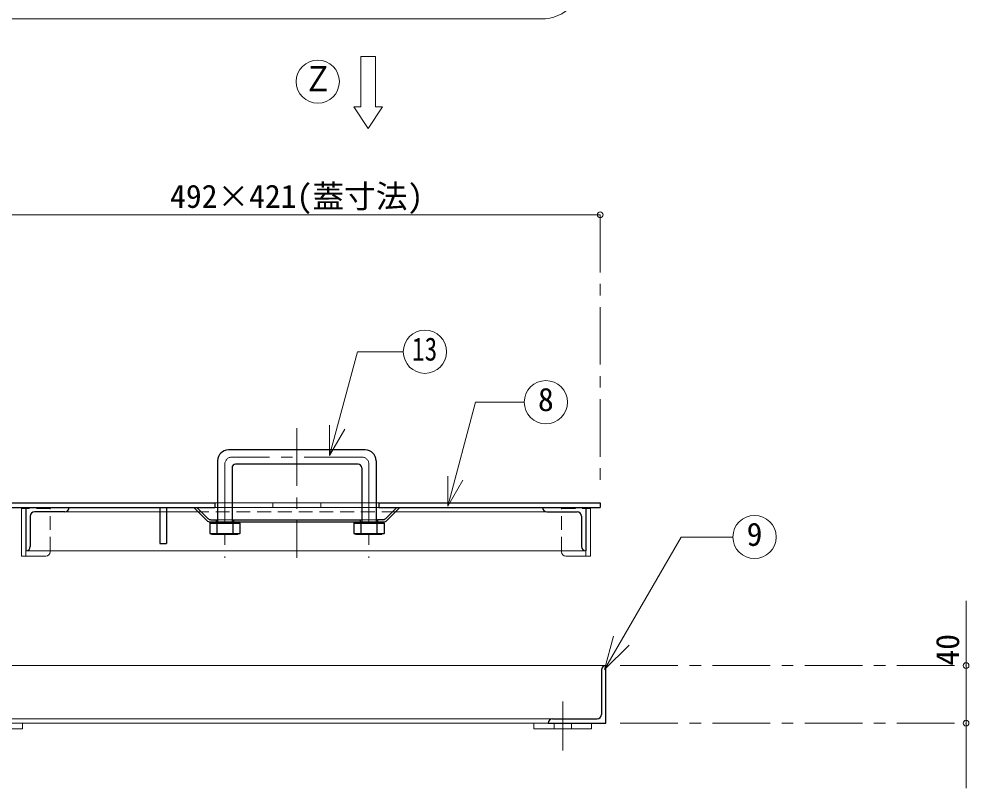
# Model space of a CAD drawing. Units: millimetres at full size, sheet at 1:8; details may follow other scales. Extents: x -1685 to 1555, y -1115 to 1133.
# Drawn here: x -902 to -243, y -36 to 498 of the extents above; entities that cross this region are included whole.
import ezdxf
from ezdxf.enums import TextEntityAlignment as Align

# ---------------------------------------------------------------- set-up
doc = ezdxf.new("R2010")
doc.units = ezdxf.units.MM
doc.header["$LTSCALE"] = 8
doc.header["$PDMODE"] = 32
doc.header["$PDSIZE"] = 4
doc.linetypes.add('CHAIN1', pattern=[8, 5, -1, 1, -1])
doc.linetypes.add('DASHED1', pattern=[1.8, 1.2, -0.6])
doc.layers.add('0-0_ﾚｲﾔ1', color=4, linetype='Continuous', lineweight=9)
doc.styles.add('ＭＳ ゴシック', font='')
doc.styles.get('ＭＳ ゴシック').set_extended_font_data('MS Gothic')

msp = doc.modelspace()

# ---------------------------------------------------------------- linework, layer by layer
at = {"layer": '0-0_ﾚｲﾔ1', "color": 7, "lineweight": 18}
for p, q in [((-539.576, 498.018), (-1299.576, 498.018)), ((-664.576, 437.018), (-664.576, 472.018)), ((-669.576, 437.018), (-664.576, 437.018)), ((-669.576, 437.018), (-659.576, 422.018)), ((-659.576, 422.018), (-649.576, 437.018)), ((-654.576, 437.018), (-649.576, 437.018)), ((-686.375, 194.96), (-667.083, 266.961)), ((-635.187, 266.961), (-667.083, 266.961)), ((-604.368, 159.647), (-585, 231.931)), ((-551.248, 231.931), (-585, 231.931)), ((-686.375, 194.96), (-686.375, 215.96)), ((-686.375, 194.96), (-675.875, 213.146)), ((-604.368, 159.647), (-604.368, 180.647)), ((-604.368, 159.647), (-593.868, 177.834)), ((-766.076, 162.018), (-764.076, 162.018)), ((-764.076, 158.818), (-766.076, 158.818)), ((-754.076, 162.018), (-725.659, 162.018)), ((-725.659, 158.818), (-754.076, 158.818)), ((-725.659, 162.018), (-725.659, 158.818)), ((-692.493, 162.018), (-692.493, 158.818)), ((-692.493, 162.018), (-664.076, 162.018)), ((-664.076, 158.818), (-692.493, 158.818)), ((-654.076, 162.018), (-652.076, 162.018)), ((-652.076, 158.818), (-654.076, 158.818)), ((-900.276, 158.018), (-897.076, 158.018)), ((-900.276, 158.018), (-900.276, 125.018)), ((-505.376, 158.018), (-508.576, 158.018)), ((-505.376, 158.018), (-505.376, 125.018)), ((-765.076, 150.318), (-764.076, 150.318)), ((-765.076, 148.818), (-764.076, 148.818)), ((-754.076, 150.318), (-753.076, 150.318)), ((-754.076, 148.818), (-753.076, 148.818)), ((-664.076, 150.318), (-665.076, 150.318)), ((-664.076, 148.818), (-665.076, 148.818)), ((-653.076, 150.318), (-654.076, 150.318)), ((-653.076, 148.818), (-654.076, 148.818)), ((-495.523, 46.308), (-442.407, 138.308)), ((-406.413, 138.308), (-442.407, 138.308)), ((-897.076, 128.818), (-897.076, 125.018)), ((-508.576, 128.818), (-508.576, 125.018)), ((-900.276, 125.018), (-897.076, 125.018)), ((-505.376, 125.018), (-508.576, 125.018)), ((-495.523, 46.308), (-489.312, 69.49)), ((-495.523, 46.308), (-478.553, 63.278)), ((-494.576, 49.018), (-1344.576, 49.018)), ((-1307.576, 12.018), (-531.576, 12.018)), ((-1304.576, 9.018), (-534.576, 9.018))]:
    msp.add_line(p, q, dxfattribs=at)
at = {"layer": '0-0_ﾚｲﾔ1'}
for p, q in [((-498.576, 362.018), (-919.576, 362.018)), ((-725.659, 162.018), (-692.493, 162.018)), ((-725.659, 158.818), (-692.493, 158.818)), ((-870.076, 155.818), (-804.076, 155.818)), ((-799.576, 155.818), (-777.576, 155.818)), ((-640.576, 155.818), (-535.576, 155.818)), ((-897.076, 128.818), (-508.576, 128.818)), ((-880.276, 128.018), (-880.276, 128.818)), ((-525.376, 128.018), (-525.376, 128.818)), ((-883.276, 125.018), (-897.076, 125.018)), ((-522.376, 125.018), (-508.576, 125.018)), ((-244.576, 94.018), (-244.576, -35.982)), ((-899.576, 5.018), (-899.576, 9.018)), ((-544.576, 5.018), (-544.576, 9.018)), ((-504.576, 5.018), (-504.576, 9.018)), ((-939.576, 5.018), (-899.576, 5.018)), ((-544.576, 5.018), (-504.576, 5.018))]:
    msp.add_line(p, q, dxfattribs=at)
at = {"layer": '0-0_ﾚｲﾔ1', "linetype": 'CHAIN1'}
for p, q in [((-498.576, 362.018), (-498.576, 172.018)), ((-709.076, 213.818), (-709.076, 123.818)), ((-664.076, 193.818), (-754.076, 193.818)), ((-759.076, 188.818), (-759.076, 123.818)), ((-659.076, 188.818), (-659.076, 123.818)), ((-484.576, 49.018), (-244.576, 49.018)), ((-524.576, -9.982), (-524.576, 24.018)), ((-484.576, 9.018), (-244.576, 9.018))]:
    msp.add_line(p, q, dxfattribs=at)
at = {"layer": '0-0_ﾚｲﾔ1', "color": 5, "lineweight": 25}
for p, q in [((-661.576, 198.818), (-756.576, 198.818)), ((-764.076, 191.318), (-764.076, 148.318)), ((-654.076, 191.318), (-654.076, 148.318)), ((-754.076, 186.318), (-754.076, 148.318)), ((-666.576, 188.818), (-751.576, 188.818)), ((-664.076, 186.318), (-664.076, 148.318)), ((-932.076, 158.818), (-766.076, 158.818)), ((-919.576, 162.018), (-766.076, 162.018)), ((-897.076, 158.818), (-897.076, 128.818)), ((-799.576, 158.818), (-799.576, 133.818)), ((-771.455, 149.697), (-780.576, 158.818)), ((-770.834, 151.197), (-778.455, 158.818)), ((-766.076, 162.018), (-766.076, 158.818)), ((-652.076, 162.018), (-652.076, 158.818)), ((-652.076, 162.018), (-498.576, 162.018)), ((-652.076, 158.818), (-498.576, 158.818)), ((-647.319, 151.197), (-639.698, 158.818)), ((-646.698, 149.697), (-637.576, 158.818)), ((-508.576, 158.818), (-508.576, 128.818)), ((-498.576, 162.018), (-498.576, 158.818)), ((-894.076, 152.818), (-894.076, 131.818)), ((-870.076, 155.818), (-891.076, 155.818)), ((-535.576, 155.818), (-514.576, 155.818)), ((-511.576, 152.818), (-511.576, 131.818)), ((-769.576, 147.818), (-768.076, 148.318)), ((-769.576, 147.818), (-748.576, 147.818)), ((-769.576, 147.818), (-769.576, 140.818)), ((-769.334, 148.818), (-765.076, 148.818)), ((-768.076, 148.318), (-750.076, 148.318)), ((-764.576, 147.818), (-764.576, 140.818)), ((-753.576, 147.818), (-753.576, 140.818)), ((-753.076, 150.318), (-753.076, 148.818)), ((-753.076, 148.818), (-665.076, 148.818)), ((-669.576, 147.818), (-668.076, 148.318)), ((-669.576, 147.818), (-648.576, 147.818)), ((-668.076, 148.318), (-650.076, 148.318)), ((-664.576, 147.818), (-664.576, 140.818)), ((-659.076, 148.318), (-653.576, 147.818)), ((-653.576, 147.818), (-650.076, 148.318)), ((-769.576, 140.818), (-748.576, 140.818)), ((-769.576, 140.818), (-768.076, 140.318)), ((-768.076, 140.318), (-764.576, 140.818)), ((-768.076, 140.318), (-750.076, 140.318)), ((-764.576, 140.818), (-759.076, 140.318)), ((-759.076, 140.318), (-753.576, 140.818)), ((-753.576, 140.818), (-750.076, 140.318)), ((-669.576, 140.818), (-648.576, 140.818)), ((-668.076, 140.318), (-650.076, 140.318)), ((-648.576, 140.818), (-650.076, 140.318)), ((-494.576, 9.018), (-494.576, 49.018)), ((-497.576, 46.018), (-497.576, 15.018)), ((-534.576, 9.018), (-494.576, 9.018)), ((-531.576, 12.018), (-500.576, 12.018))]:
    msp.add_line(p, q, dxfattribs=at)
at = {"layer": '0-0_ﾚｲﾔ1', "linetype": 'DASHED1'}
for p, q in [((-764.076, 162.018), (-754.076, 162.018)), ((-764.076, 158.818), (-754.076, 158.818)), ((-664.076, 162.018), (-654.076, 162.018)), ((-664.076, 158.818), (-654.076, 158.818)), ((-880.276, 158.018), (-897.076, 158.018)), ((-880.276, 128.818), (-880.276, 158.018)), ((-799.576, 155.818), (-804.076, 155.818)), ((-640.576, 155.818), (-777.576, 155.818)), ((-525.376, 158.018), (-508.576, 158.018)), ((-525.376, 128.818), (-525.376, 158.018)), ((-764.076, 150.318), (-754.076, 150.318)), ((-764.076, 148.818), (-754.076, 148.818)), ((-664.076, 150.318), (-654.076, 150.318)), ((-664.076, 148.818), (-654.076, 148.818)), ((-530.576, 5.018), (-530.576, 9.018)), ((-518.576, 5.018), (-518.576, 9.018))]:
    msp.add_line(p, q, dxfattribs=at)
at = {"layer": '0-0_ﾚｲﾔ1', "color": 7, "lineweight": 18}
msp.add_lwpolyline([(-654.576, 437.018), (-654.576, 472.018), (-664.576, 472.018)], dxfattribs=at)
at = {"layer": '0-0_ﾚｲﾔ1', "color": 5, "lineweight": 25}
for points in [[(-804.076, 158.818), (-804.076, 133.818), (-799.576, 133.818)], [(-768.712, 150.318), (-765.076, 150.318), (-765.076, 148.818)], [(-768.076, 148.318), (-764.576, 147.818), (-759.076, 148.318)], [(-759.076, 148.318), (-753.576, 147.818), (-750.076, 148.318)], [(-753.076, 150.318), (-665.076, 150.318), (-665.076, 148.818)], [(-750.076, 148.318), (-748.576, 147.818), (-748.576, 140.818), (-750.076, 140.318)], [(-669.576, 147.818), (-669.576, 140.818), (-668.076, 140.318), (-664.576, 140.818)], [(-668.076, 148.318), (-664.576, 147.818), (-659.076, 148.318)], [(-653.576, 147.818), (-653.576, 140.818), (-650.076, 140.318)], [(-649.44, 150.318), (-653.076, 150.318), (-653.076, 148.818), (-648.819, 148.818)], [(-650.076, 148.318), (-648.576, 147.818), (-648.576, 140.818)], [(-664.576, 140.818), (-659.076, 140.318), (-653.576, 140.818)]]:
    msp.add_lwpolyline(points, dxfattribs=at)
at = {"layer": '0-0_ﾚｲﾔ1', "color": 7, "lineweight": 18}
for centre in [(-694.576, 454.518), (-620.187, 266.961), (-536.248, 231.931), (-391.413, 138.308)]:
    msp.add_circle(centre, 15, dxfattribs=at)
msp.add_arc((-539.576, 528.018), 30, 270, 0, dxfattribs=at)
at = {"layer": '0-0_ﾚｲﾔ1', "color": 5, "lineweight": 25}
for centre, radius, start, end in [((-756.576, 191.318), 7.5, 90, 180), ((-661.576, 191.318), 7.5, 0, 90), ((-751.576, 186.318), 2.5, 90, 180), ((-666.576, 186.318), 2.5, 0, 90), ((-870.076, 158.818), 3, 270, 0), ((-535.576, 158.818), 3, 180, 270), ((-891.076, 152.818), 3, 90, 180), ((-514.576, 152.818), 3, 0, 90), ((-769.334, 151.818), 3, 225, 270), ((-768.712, 153.318), 3, 225, 270), ((-649.44, 153.318), 3, 270, 315), ((-648.819, 151.818), 3, 270, 315), ((-897.076, 131.818), 3, 270, 0), ((-508.576, 131.818), 3, 180, 270), ((-494.576, 46.018), 3, 90, 180), ((-500.576, 15.018), 3, 270, 0), ((-531.576, 9.018), 3, 90, 180)]:
    msp.add_arc(centre, radius, start, end, dxfattribs=at)
at = {"layer": '0-0_ﾚｲﾔ1', "linetype": 'CHAIN1'}
for centre, start, end in [((-754.076, 188.818), 90, 180), ((-664.076, 188.818), 0, 90)]:
    msp.add_arc(centre, 5, start, end, dxfattribs=at)
at = {"layer": '0-0_ﾚｲﾔ1'}
for centre, start, end in [((-883.276, 128.018), 270, 0), ((-522.376, 128.018), 180, 270)]:
    msp.add_arc(centre, 3, start, end, dxfattribs=at)
at = {"layer": '0-0_ﾚｲﾔ1', "color": 1}
for p in [(-498.576, 362.018), (-244.576, 49.018), (-244.576, 9.018)]:
    msp.add_point(p, dxfattribs=at)

# ---------------------------------------------------------------- texts
at = {"layer": '0-0_ﾚｲﾔ1', "color": 7, "style": 'ＭＳ ゴシック'}
for s, height, width, p in [('Ｚ', 17.6, 0.85, (-704.576, 442.518)), ('13', 16.13, 0.8, (-629.187, 255.961))]:
    msp.add_text(s, height=height, dxfattribs=dict(at, width=width)).set_placement(p, align=Align.BOTTOM_LEFT)
for s, p in [('492×421(蓋寸法)', (-797.076, 362.018)), ('8', (-541.748, 220.931)), ('9', (-396.913, 127.308))]:
    msp.add_text(s, height=16.13, dxfattribs=at).set_placement(p, align=Align.BOTTOM_LEFT)
msp.add_text('40', height=16.13, rotation=90, dxfattribs=at).set_placement((-244.576, 49.018), align=Align.BOTTOM_LEFT)

doc.saveas('drawing.dxf')
